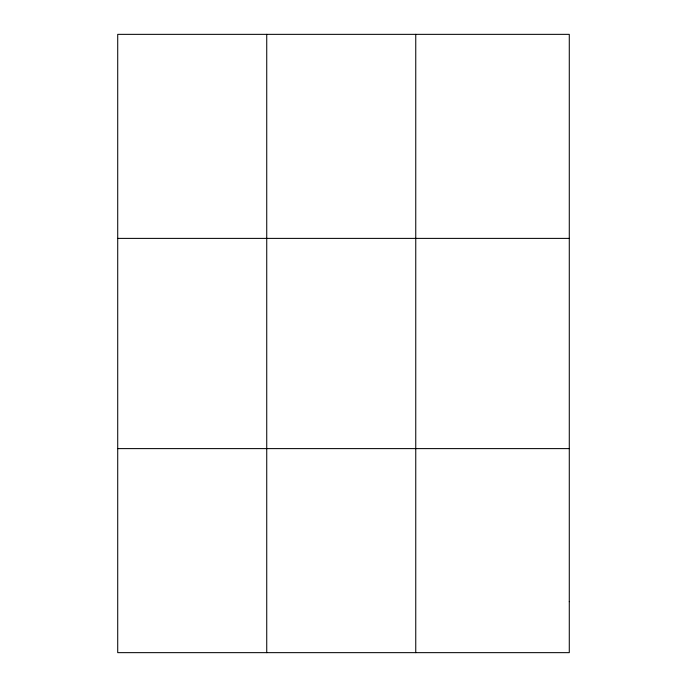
<?xml version="1.0" encoding="UTF-8"?>
<svg xmlns="http://www.w3.org/2000/svg" width="687" height="687" viewBox="0 0 687 687"><rect width="100%" height="100%" fill="white"/><g stroke="black" fill="none" stroke-linecap="round" stroke-linejoin="round"><path stroke-width="1.03" d="M266.736 34.35L266.736 652.65M415.755 34.35L415.755 652.65M117.717 238.389L569.283 238.389M117.717 448.611L569.283 448.611M569.283 601.64L569.283 652.65L117.717 652.65L117.717 34.35L569.283 34.35L569.283 601.64"/></g></svg>
